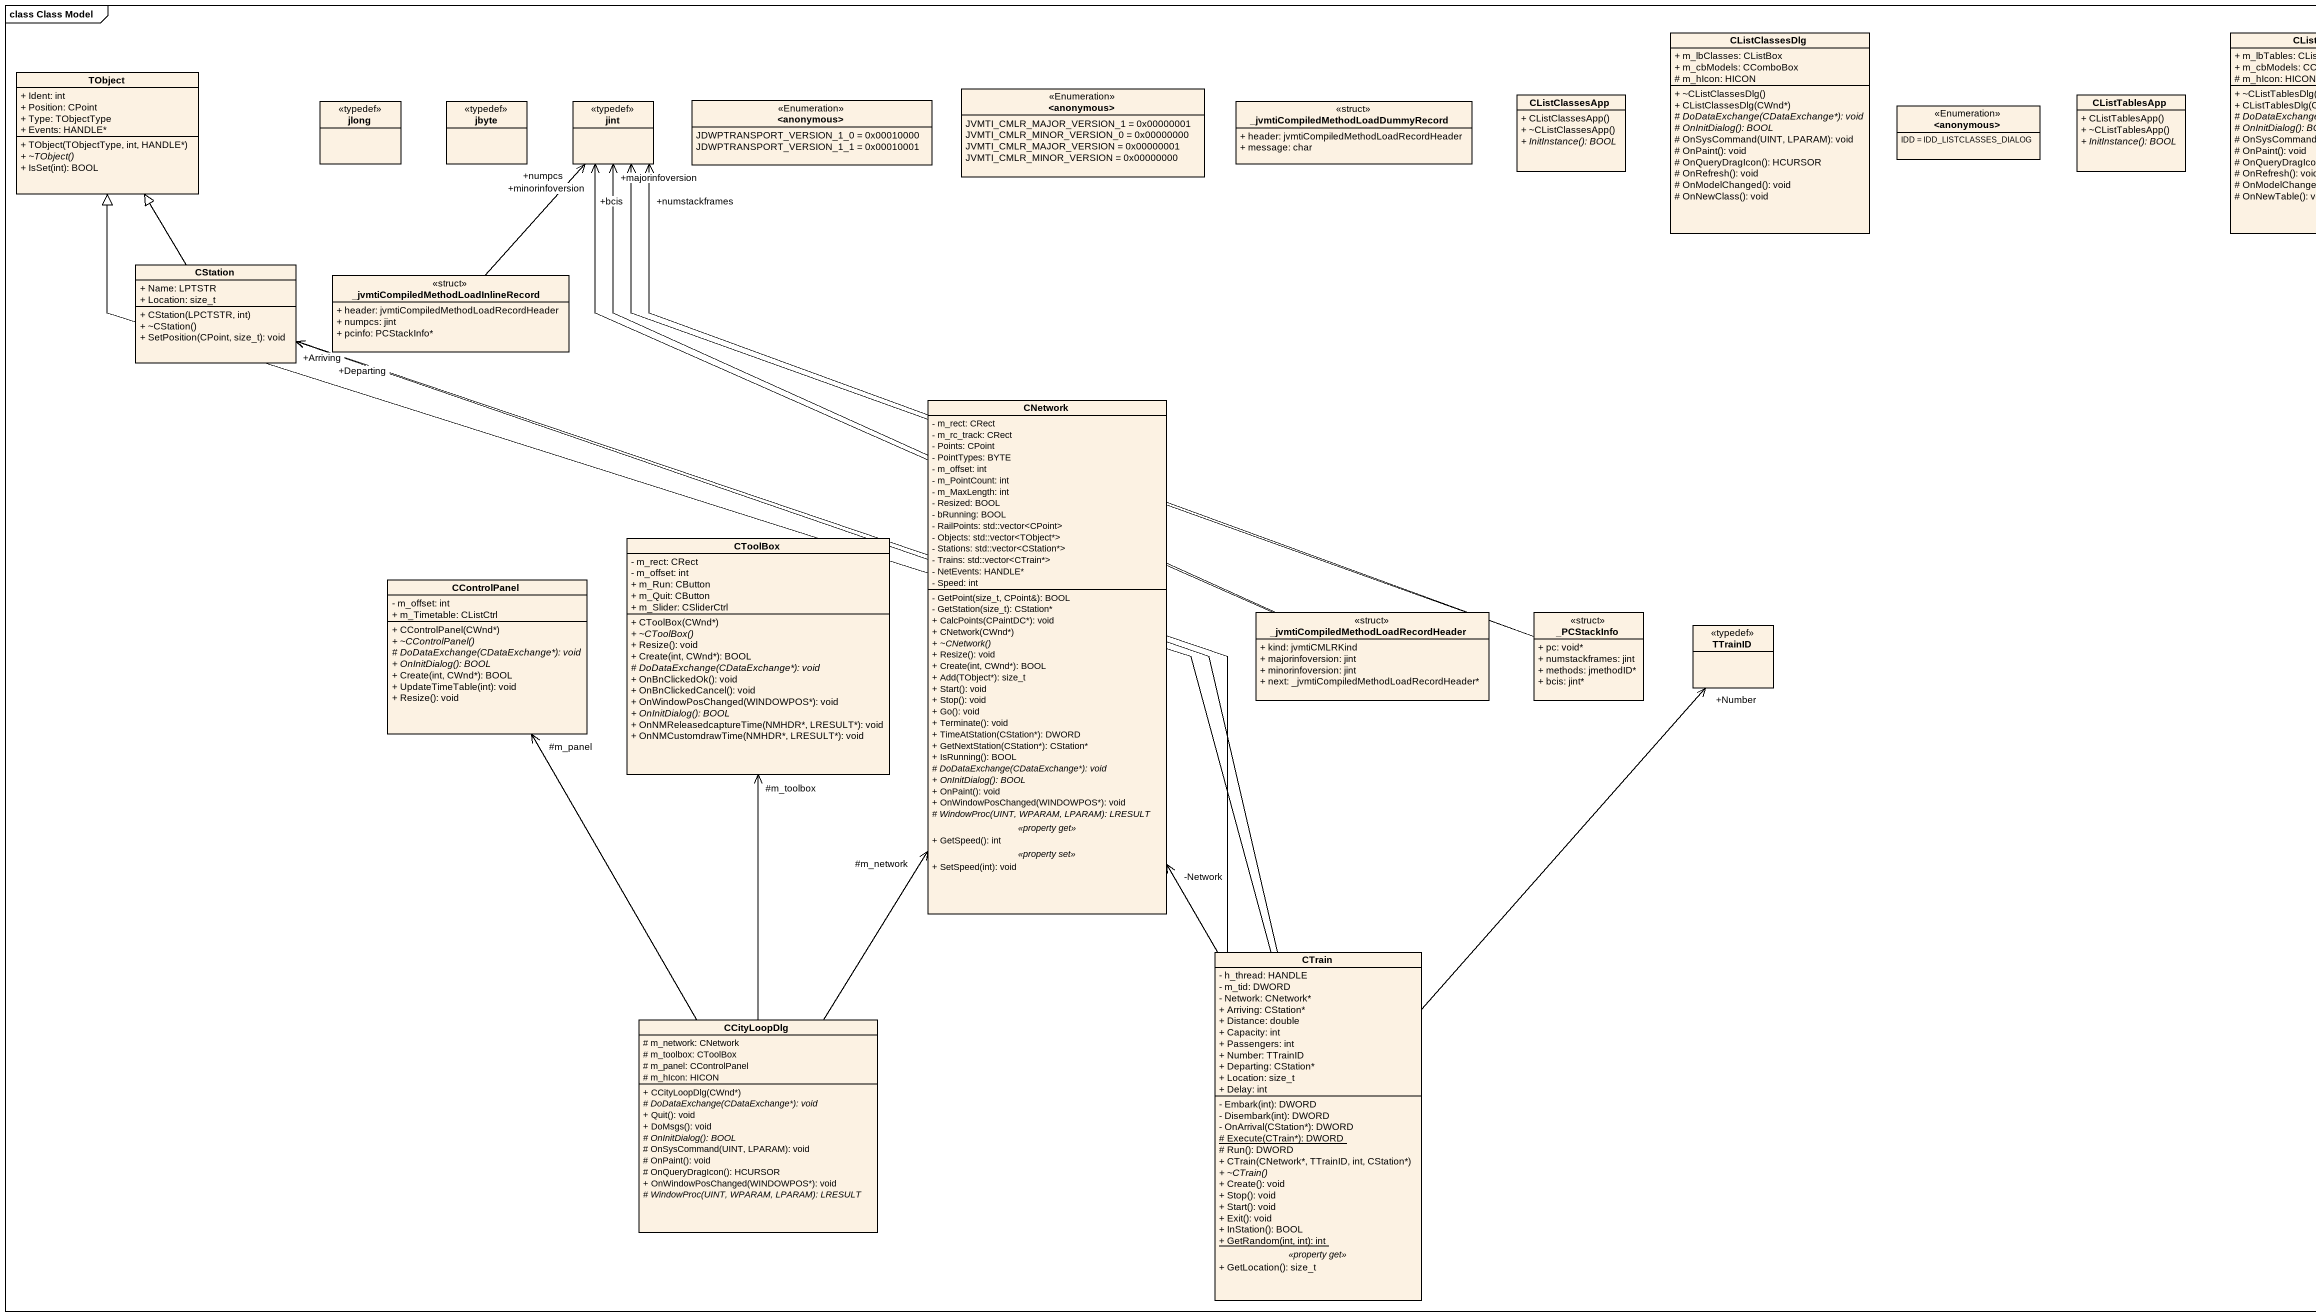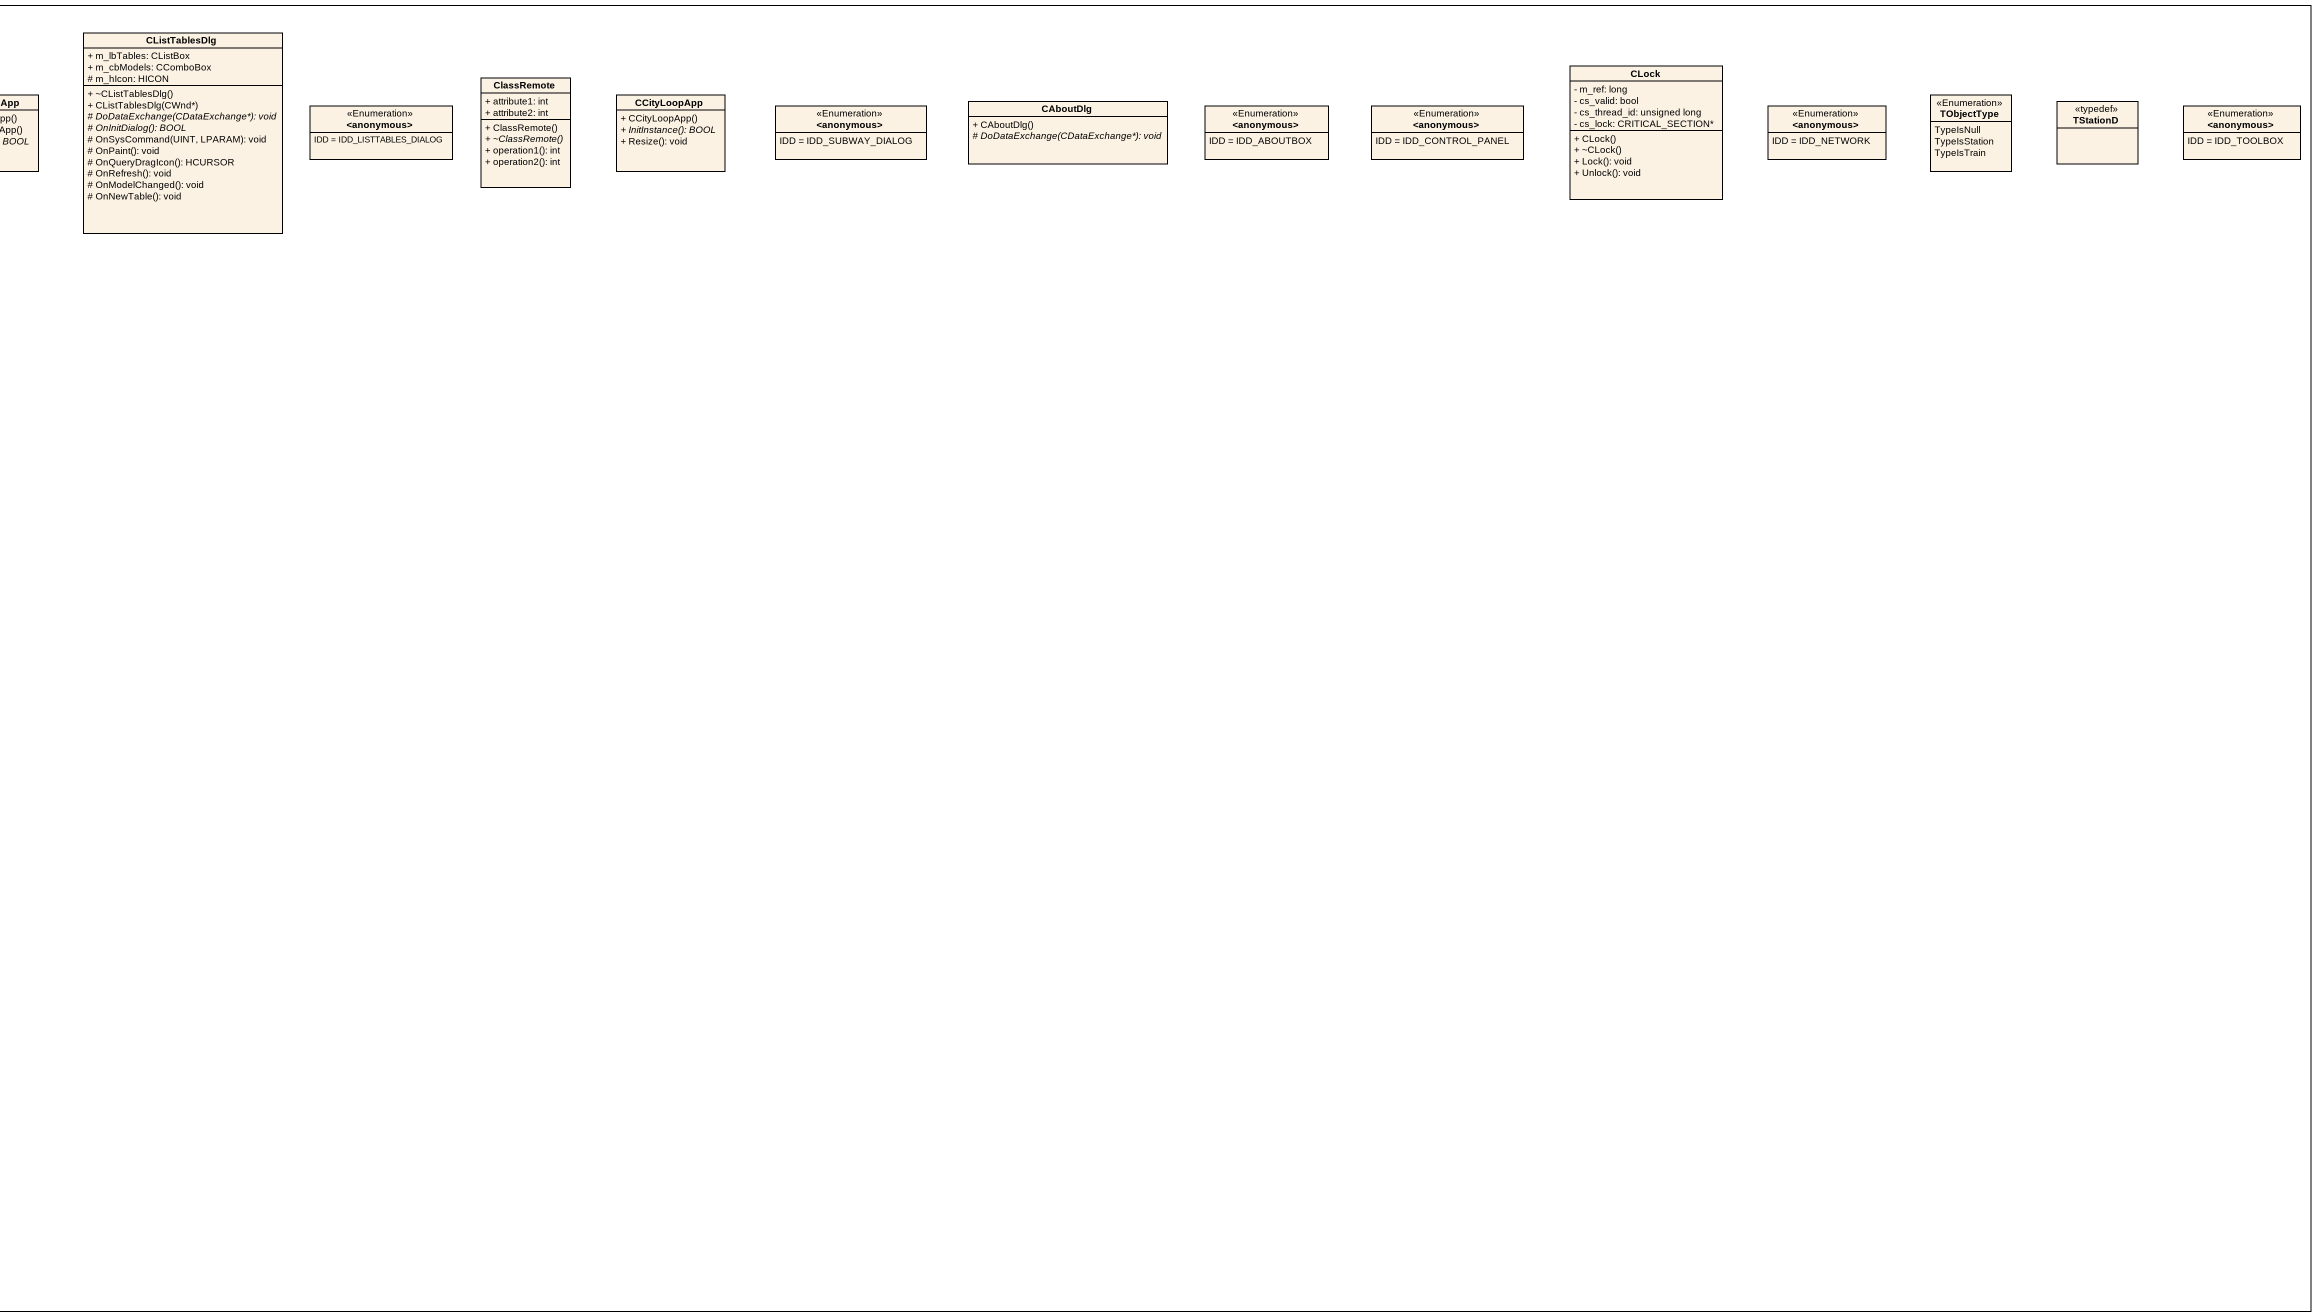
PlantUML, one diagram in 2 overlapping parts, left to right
@startuml
mainframe class Class Model
hide circle
hide empty members
skinparam classAttributeIconSize 0
class CListClassesDlg {
  + m_lbClasses: CListBox
  + m_cbModels: CComboBox
  # m_hIcon: HICON
  + ~CListClassesDlg()
  + CListClassesDlg(CWnd*)
  {abstract} # DoDataExchange(CDataExchange*): void
  {abstract} # OnInitDialog(): BOOL
  # OnSysCommand(UINT, LPARAM): void
  # OnPaint(): void
  # OnQueryDragIcon(): HCURSOR
  # OnRefresh(): void
  # OnModelChanged(): void
  # OnNewClass(): void
}
class CListTablesDlg {
  + m_lbTables: CListBox
  + m_cbModels: CComboBox
  # m_hIcon: HICON
  + ~CListTablesDlg()
  + CListTablesDlg(CWnd*)
  {abstract} # DoDataExchange(CDataExchange*): void
  {abstract} # OnInitDialog(): BOOL
  # OnSysCommand(UINT, LPARAM): void
  # OnPaint(): void
  # OnQueryDragIcon(): HCURSOR
  # OnRefresh(): void
  # OnModelChanged(): void
  # OnNewTable(): void
}
class CLock {
  - m_ref: long
  - cs_valid: bool
  - cs_thread_id: unsigned long
  - cs_lock: CRITICAL_SECTION*
  + CLock()
  + ~CLock()
  + Lock(): void
  + Unlock(): void
}
class TObject {
  + Ident: int
  + Position: CPoint
  + Type: TObjectType
  + Events: HANDLE*
  + TObject(TObjectType, int, HANDLE*)
  {abstract} + ~TObject()
  + IsSet(int): BOOL
}
class jlong <<typedef>>
class jbyte <<typedef>>
class jint <<typedef>>
enum "<anonymous>" as anonymous <<Enumeration>> {
  JDWPTRANSPORT_VERSION_1_0 = 0x00010000
  JDWPTRANSPORT_VERSION_1_1 = 0x00010001
}
enum "<anonymous>" as anonymous_2 <<Enumeration>> {
  JVMTI_CMLR_MAJOR_VERSION_1 = 0x00000001
  JVMTI_CMLR_MINOR_VERSION_0 = 0x00000000
  JVMTI_CMLR_MAJOR_VERSION = 0x00000001
  JVMTI_CMLR_MINOR_VERSION = 0x00000000
}
class "_jvmtiCompiledMethodLoadDummyRecord" as jvmtiCompiledMethodLoadDummy <<struct>> {
  + header: jvmtiCompiledMethodLoadRecordHeader
  + message: char
}
class CListClassesApp {
  + CListClassesApp()
  + ~CListClassesApp()
  {abstract} + InitInstance(): BOOL
}
enum "<anonymous>" as anonymous_3 <<Enumeration>> {
  IDD = IDD_LISTCLASSES_DIALOG
}
class CListTablesApp {
  + CListTablesApp()
  + ~CListTablesApp()
  {abstract} + InitInstance(): BOOL
}
enum "<anonymous>" as anonymous_4 <<Enumeration>> {
  IDD = IDD_LISTTABLES_DIALOG
}
class ClassRemote {
  + attribute1: int
  + attribute2: int
  + ClassRemote()
  {abstract} + ~ClassRemote()
  + operation1(): int
  + operation2(): int
}
class CCityLoopApp {
  + CCityLoopApp()
  {abstract} + InitInstance(): BOOL
  + Resize(): void
}
enum "<anonymous>" as anonymous_5 <<Enumeration>> {
  IDD = IDD_SUBWAY_DIALOG
}
class CAboutDlg {
  + CAboutDlg()
  {abstract} # DoDataExchange(CDataExchange*): void
}
enum "<anonymous>" as anonymous_6 <<Enumeration>> {
  IDD = IDD_ABOUTBOX
}
enum "<anonymous>" as anonymous_7 <<Enumeration>> {
  IDD = IDD_CONTROL_PANEL
}
enum "<anonymous>" as anonymous_8 <<Enumeration>> {
  IDD = IDD_NETWORK
}
enum TObjectType <<Enumeration>> {
  TypeIsNull
  TypeIsStation
  TypeIsTrain
}
class TStationD <<typedef>>
enum "<anonymous>" as anonymous_9 <<Enumeration>> {
  IDD = IDD_TOOLBOX
}
class CStation {
  + Name: LPTSTR
  + Location: size_t
  + CStation(LPCTSTR, int)
  + ~CStation()
  + SetPosition(CPoint, size_t): void
}
class "_jvmtiCompiledMethodLoadInlineRecord" as jvmtiCompiledMethodLoadInlin <<struct>> {
  + header: jvmtiCompiledMethodLoadRecordHeader
  + numpcs: jint
  + pcinfo: PCStackInfo*
}
class CNetwork {
  - m_rect: CRect
  - m_rc_track: CRect
  - Points: CPoint
  - PointTypes: BYTE
  - m_offset: int
  - m_PointCount: int
  - m_MaxLength: int
  - Resized: BOOL
  - bRunning: BOOL
  - RailPoints: std::vector<CPoint>
  - Objects: std::vector<TObject*>
  - Stations: std::vector<CStation*>
  - Trains: std::vector<CTrain*>
  - NetEvents: HANDLE*
  - Speed: int
  --
  - GetPoint(size_t, CPoint&): BOOL
  - GetStation(size_t): CStation*
  + CalcPoints(CPaintDC*): void
  + CNetwork(CWnd*)
  {abstract} + ~CNetwork()
  + Resize(): void
  + Create(int, CWnd*): BOOL
  + Add(TObject*): size_t
  + Start(): void
  + Stop(): void
  + Go(): void
  + Terminate(): void
  + TimeAtStation(CStation*): DWORD
  + GetNextStation(CStation*): CStation*
  + IsRunning(): BOOL
  {abstract} # DoDataExchange(CDataExchange*): void
  {abstract} + OnInitDialog(): BOOL
  + OnPaint(): void
  + OnWindowPosChanged(WINDOWPOS*): void
  {abstract} # WindowProc(UINT, WPARAM, LPARAM): LRESULT
  .. <<property get>> ..
  + GetSpeed(): int
  .. <<property set>> ..
  + SetSpeed(int): void
}
class CToolBox {
  - m_rect: CRect
  - m_offset: int
  + m_Run: CButton
  + m_Quit: CButton
  + m_Slider: CSliderCtrl
  + CToolBox(CWnd*)
  {abstract} + ~CToolBox()
  + Resize(): void
  + Create(int, CWnd*): BOOL
  {abstract} # DoDataExchange(CDataExchange*): void
  + OnBnClickedOk(): void
  + OnBnClickedCancel(): void
  + OnWindowPosChanged(WINDOWPOS*): void
  {abstract} + OnInitDialog(): BOOL
  + OnNMReleasedcaptureTime(NMHDR*, LRESULT*): void
  + OnNMCustomdrawTime(NMHDR*, LRESULT*): void
}
class CControlPanel {
  - m_offset: int
  + m_Timetable: CListCtrl
  + CControlPanel(CWnd*)
  {abstract} + ~CControlPanel()
  {abstract} # DoDataExchange(CDataExchange*): void
  {abstract} + OnInitDialog(): BOOL
  + Create(int, CWnd*): BOOL
  + UpdateTimeTable(int): void
  + Resize(): void
}
class "_jvmtiCompiledMethodLoadRecordHeader" as jvmtiCompiledMethodLoadRecor <<struct>> {
  + kind: jvmtiCMLRKind
  + majorinfoversion: jint
  + minorinfoversion: jint
  + next: _jvmtiCompiledMethodLoadRecordHeader*
}
class "_PCStackInfo" as PCStackInfo <<struct>> {
  + pc: void*
  + numstackframes: jint
  + methods: jmethodID*
  + bcis: jint*
}
class TTrainID <<typedef>>
class CTrain {
  - h_thread: HANDLE
  - m_tid: DWORD
  - Network: CNetwork*
  + Arriving: CStation*
  + Distance: double
  + Capacity: int
  + Passengers: int
  + Number: TTrainID
  + Departing: CStation*
  + Location: size_t
  + Delay: int
  --
  - Embark(int): DWORD
  - Disembark(int): DWORD
  - OnArrival(CStation*): DWORD
  {static} # Execute(CTrain*): DWORD
  # Run(): DWORD
  + CTrain(CNetwork*, TTrainID, int, CStation*)
  {abstract} + ~CTrain()
  + Create(): void
  + Stop(): void
  + Start(): void
  + Exit(): void
  + InStation(): BOOL
  {static} + GetRandom(int, int): int
  .. <<property get>> ..
  + GetLocation(): size_t
}
class CCityLoopDlg {
  # m_network: CNetwork
  # m_toolbox: CToolBox
  # m_panel: CControlPanel
  # m_hIcon: HICON
  + CCityLoopDlg(CWnd*)
  {abstract} # DoDataExchange(CDataExchange*): void
  + Quit(): void
  + DoMsgs(): void
  {abstract} # OnInitDialog(): BOOL
  # OnSysCommand(UINT, LPARAM): void
  # OnPaint(): void
  # OnQueryDragIcon(): HCURSOR
  + OnWindowPosChanged(WINDOWPOS*): void
  {abstract} # WindowProc(UINT, WPARAM, LPARAM): LRESULT
}
CStation -up-|> TObject
jvmtiCompiledMethodLoadInlin -up-> "+numpcs" jint
jvmtiCompiledMethodLoadRecor -up-> "+majorinfoversion" jint
jvmtiCompiledMethodLoadRecor -up-> "+minorinfoversion" jint
PCStackInfo -left-> "+numstackframes" jint
PCStackInfo -left-> "+bcis" jint
CTrain -up-|> TObject
CTrain -up-> "+Arriving" CStation
CTrain -up-> "+Departing" CStation
CTrain -up-> "-Network" CNetwork
CTrain -up-> "+Number" TTrainID
CCityLoopDlg -up-> "#m_network" CNetwork
CCityLoopDlg -up-> "#m_toolbox" CToolBox
CCityLoopDlg -up-> "#m_panel" CControlPanel
@enduml
